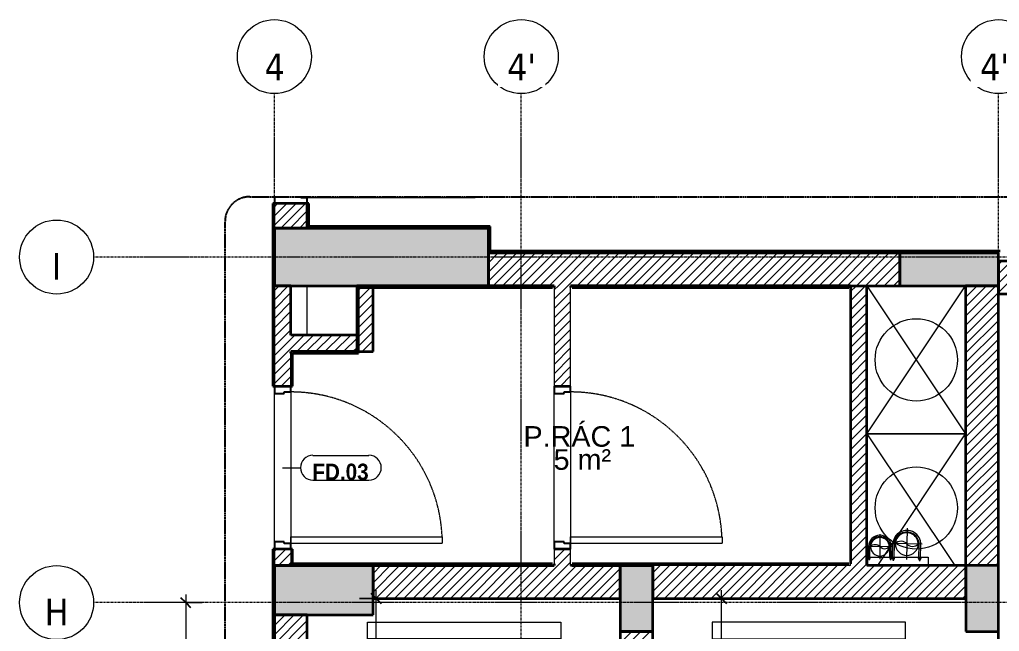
# Model space of a CAD drawing. Header units: millimetres. Extents: x 42962 to 86732, y 2002 to 54980.
# Drawn here: x 53216 to 59169, y 51262 to 54980 of the extents above; entities that cross this region are included whole.
import ezdxf

# ---------------------------------------------------------------- set-up
doc = ezdxf.new("R2010")
doc.units = ezdxf.units.MM
for name, pattern in [('Dash - Tight', [4.5, 3, -1.5]), ('Grid Line', [22.225, 12.7, -3.175, 3.175, -3.175]), ('Hidden', [7.14375, 4.7625, -2.38125]), ('IMPORT-CENTER _3_', [10.16, 6.35, -1.27, 1.27, -1.27])]:
    doc.linetypes.add(name, pattern=pattern)
for name, color, linetype, lineweight in [('0-2', 10, 'Continuous', 5), ('0-3', 250, 'Continuous', 18), ('A-ANNO-DIMS', 211, 'Continuous', 9), ('A-ANNO-DIMS-50', 211, 'Continuous', 9), ('A-AREA-IDEN', 2, 'Continuous', 9), ('A-DETL-GENF-1', 92, 'Dash - Tight', 18), ('A-DETL-GENF-2', 92, 'Hidden', 25), ('A-DOOR', 31, 'Continuous', 18), ('A-DOOR-1', 31, 'Continuous', 25), ('A-DOOR-FRAM', 31, 'Continuous', 25), ('A-DOOR-IDEN', 31, 'Continuous', 9), ('A-FLOR', 192, 'Continuous', 18), ('A-FLOR-1', 250, 'Continuous', 18), ('A-WALL', 113, 'Continuous', 18), ('A-WALL-1', 113, 'Continuous', 35), ('A-WALL-PATT-1', 111, 'Continuous', 18), ('A-WALL-PATT-2', 250, 'Continuous', 18), ('G-IMPT', 8, 'Continuous', 18), ('G-IMPT-1', 8, 'Continuous', 25), ('G-IMPT-2', 8, 'IMPORT-CENTER _3_', 18), ('I-WALL-1', 7, 'Continuous', 35), ('I-WALL-2', 2, 'Continuous', 35), ('M-EQPM', 50, 'Continuous', 18), ('S-COLS-1', 9, 'Continuous', 5), ('S-COLS-2', 7, 'Continuous', 35), ('S-GRID-1', 1, 'Grid Line', 9), ('S-GRID-IDEN', 1, 'Continuous', 9)]:
    doc.layers.add(name, color=color, linetype=linetype, lineweight=lineweight)
doc.styles.add('Arial', font='arial.ttf', dxfattribs={"height": 125})
doc.styles.add('Arial_B_1', font='arialbd.ttf', dxfattribs={"width": 0.9, "height": 100})
doc.styles.add('Tahoma_B', font='tahomabd.ttf', dxfattribs={"height": 162.5})
doc.styles.add('UTM Avo', font='', dxfattribs={"width": 0.9, "height": 125})
doc.styles.get('UTM Avo').set_extended_font_data('UTM Avo')
doc.dimstyles.new('1_Dim_chi_tiet_2_5', dxfattribs={"dimscale": 304.8, "dimtxt": 124.912619, "dimasz": 0.19685, "dimexe": 0.164042, "dimexo": 0.0625, "dimgap": 0.016404, "dimtad": 1, "dimdec": 0, "dimrnd": 5, "dimzin": 0, "dimdsep": 46, "dimtxsty": 'UTM Avo', "dimblk1": 'OBLIQUE', "dimblk2": 'OBLIQUE', "dimsah": 1, "dimcen": 0.09, "dimdle": 0.164042, "dimazin": 0, "dimtfac": 1, "dimtdec": 4, "dimtix": 1, "dimtmove": 0, "dimatfit": 3, "dimfxl": 0.328084, "dimfxlon": 1, "dimtvp": 1, "dimtolj": 1, "dimtzin": 0, "dimarcsym": 2})
pattern_1 = [(45, (0, 0), (-26.516504, 26.516504), [])]
pattern_2 = [(45, (10311.07, 0), (-28.284271, 28.284271), [])]
pattern_3 = [(45, (10311.07, 0), (-26.516504, 26.516504), [])]

# ---------------------------------------------------------------- blocks, each defined once
blk = doc.blocks.new('NCV_TKTC_KET CAU_rvt-2-TKCS_THANG MÁY TM1 - MẶT BẰNG TẦNG 1')
at = {"layer": 'S-COLS-1'}
for points in [[(45752.6, 53361.9), (45752.6, 53711.9), (44452.6, 53711.9), (44452.6, 53361.9), (45316.3, 53361.9)], [(48852.6, 53362.3), (48852.6, 53562.3), (48252.6, 53562.3), (48252.6, 53362.3)], [(45052.6, 51361.9), (45052.6, 51661.9), (44452.6, 51661.9), (44452.6, 51361.9)], [(46752.6, 51261.9), (46752.6, 51661.9), (46552.6, 51661.9), (46552.6, 51261.9)], [(48852.6, 51261.9), (48852.6, 51661.9), (48652.6, 51661.9), (48652.6, 51261.9)]]:
    blk.add_hatch(color=256, dxfattribs=at).paths.add_polyline_path(points)
at = {"layer": 'S-COLS-2'}
for p, q in [((44452.6, 53711.9), (44452.6, 53361.9)), ((45752.6, 53711.9), (44452.6, 53711.9)), ((45752.6, 53361.9), (45752.6, 53711.9)), ((48252.6, 53562.3), (48252.6, 53362.3)), ((48852.6, 53562.3), (48252.6, 53562.3)), ((48852.6, 53362.3), (48852.6, 53562.3)), ((44452.6, 53361.9), (45752.6, 53361.9)), ((48252.6, 53362.3), (48852.6, 53362.3)), ((44452.6, 51661.9), (44452.6, 51361.9)), ((45052.6, 51661.9), (44452.6, 51661.9)), ((45052.6, 51361.9), (45052.6, 51661.9)), ((46752.6, 51661.9), (46552.6, 51661.9)), ((46552.6, 51661.9), (46552.6, 51261.9)), ((46752.6, 51261.9), (46752.6, 51661.9)), ((48852.6, 51661.9), (48652.6, 51661.9)), ((48652.6, 51661.9), (48652.6, 51261.9)), ((48852.6, 51261.9), (48852.6, 51661.9)), ((44452.6, 51361.9), (45052.6, 51361.9)), ((46552.6, 51261.9), (46752.6, 51261.9)), ((48652.6, 51261.9), (48852.6, 51261.9))]:
    blk.add_line(p, q, dxfattribs=at)
blk = doc.blocks.new('NCV_TKTC_TANG 1_rvt-2-TKCS_THANG MÁY TM1 - MẶT BẰNG TẦNG 1')
at = {"layer": 'A-WALL-PATT-2'}
h = blk.add_hatch(dxfattribs=at)
h.set_pattern_fill('FP_3', color=256, style=0, pattern_type=2)
h.set_pattern_definition(pattern_1)
h.paths.add_polyline_path([(44662.6, 53711.9), (44662.6, 53861.9), (44652.6, 53861.9), (44652.6, 53711.9)])
h = blk.add_hatch(dxfattribs=at)
h.set_pattern_fill('FP_3', color=256, style=0, pattern_type=2)
h.set_pattern_definition(pattern_1)
h.paths.add_polyline_path([(45752.6, 53711.9), (45762.6, 53711.9), (45762.6, 53721.9), (44662.6, 53721.9), (44662.6, 53711.9), (45316.3, 53711.9)])
h = blk.add_hatch(dxfattribs=at)
h.set_pattern_fill('FP_3', color=256, style=0, pattern_type=2)
h.set_pattern_definition(pattern_1)
h.paths.add_polyline_path([(45762.6, 53571.9), (45762.6, 53711.9), (45752.6, 53711.9), (45752.6, 53571.9)])
h = blk.add_hatch(dxfattribs=at)
h.set_pattern_fill('FP_3', color=256, style=0, pattern_type=2)
h.set_pattern_definition(pattern_1)
h.paths.add_polyline_path([(45752.6, 53561.9), (48862.6, 53561.9), (48862.6, 53571.9), (45752.6, 53571.9)])
at = {"layer": 'A-FLOR-1'}
blk.add_line((44652.6, 53902.9), (44652.6, 53896.9), dxfattribs=at)
at = {"layer": 'I-WALL-1'}
for p, q in [((44662.6, 53861.9), (44652.6, 53861.9)), ((44652.6, 53861.9), (44652.6, 53711.9)), ((44662.6, 53721.9), (44662.6, 53861.9)), ((44652.6, 53711.9), (44662.6, 53711.9)), ((45762.6, 53721.9), (44662.6, 53721.9)), ((44662.6, 53711.9), (45752.6, 53711.9)), ((45752.6, 53711.9), (45752.6, 53571.9)), ((45762.6, 53711.9), (45762.6, 53721.9)), ((45762.6, 53571.9), (45762.6, 53711.9)), ((45752.6, 53571.9), (45752.6, 53561.9)), ((45752.6, 53561.9), (48852.6, 53561.9)), ((48862.6, 53571.9), (45762.6, 53571.9))]:
    blk.add_line(p, q, dxfattribs=at)
blk = doc.blocks.new('FD_05 - FD_05-1000x2200mm-835434-TKCS_THANG MÁY TM1 - MẶT BẰNG TẦNG 1')
at = {"layer": 'A-DETL-GENF-1'}
for p, q in [((504, 1120), (510, 1120)), ((510, 1120), (510, 100)), ((510, 100), (504, 100))]:
    blk.add_line(p, q, dxfattribs=at)
at = {"layer": 'A-DOOR-FRAM'}
for p, q in [((510, 60), (504, 60)), ((545, 100), (510, 100)), ((510, 100), (510, 60)), ((545, -100), (545, 100)), ((504, -100), (545, -100))]:
    blk.add_line(p, q, dxfattribs=at)
blk = doc.blocks.new('FD_02 - FD_03 - FD_03-KY THUAT-900x2200mm-801878-TKCS_THANG MÁY TM1 - MẶT BẰNG TẦNG 1')
at = {"layer": 'A-DETL-GENF-1'}
for p, q in [((420, 50), (420, 970)), ((420, 970), (460, 970)), ((460, 970), (460, 50)), ((460, 50), (420, 50))]:
    blk.add_line(p, q, dxfattribs=at)
blk.add_arc((460, 50), 920, 92.49191, 180, dxfattribs=at)
at = {"layer": 'A-DOOR-FRAM'}
for p, q in [((-460, 50), (-495, 50)), ((-495, 50), (-495, -50)), ((-460, 10), (-460, 50)), ((-450, 10), (-460, 10)), ((-450, -50), (-450, 10)), ((460, 10), (450, 10)), ((450, 10), (450, -50)), ((495, 50), (460, 50)), ((460, 50), (460, 10)), ((495, -50), (495, 50)), ((-495, -50), (-450, -50)), ((450, -50), (495, -50))]:
    blk.add_line(p, q, dxfattribs=at)
blk = doc.blocks.new('TKTC_XREF_251221_MB TANG 1 - TKTC_XREF_260130_MB TANG 1_dwg_$cc-4202122-TKCS_THANG MÁY TM1 - MẶT BẰNG TẦNG 1')
at = {"layer": 'G-IMPT'}
blk.add_circle((0, 0), 0.5, dxfattribs=at)
for centre, radius, start, end in [((0, 0), 0.5, 90, 270), ((0.188, 0.25), 0.313, 126.8699, 233.1301), ((-0.188, -0.25), 0.313, 306.8699, 53.1301)]:
    blk.add_arc(centre, radius, start, end, dxfattribs=at)
at = {"layer": 'G-IMPT-2'}
for p, q in [((0, -0.673), (0, 0.673)), ((-0.673, 0), (0.673, 0))]:
    blk.add_line(p, q, dxfattribs=at)
blk = doc.blocks.new('TKTC_XREF_251221_MB TANG 1 - TKTC_XREF_260130_MB TANG 1_dwg_CUM U_DN100-4202112-TKCS_THANG MÁY TM1 - MẶT BẰNG TẦNG 1')
at = {"layer": 'G-IMPT'}
blk.add_hatch(color=256, dxfattribs=at).paths.add_polyline_path([(0, 61), (0, 57), (14.8, 55.1), (28.5, 49.4), (40.3, 40.3), (49.4, 28.5), (55.1, 14.8), (57, 0), (55.1, -14.8), (49.4, -28.5), (40.3, -40.3), (28.5, -49.4), (14.8, -55.1), (0, -57), (0, -61), (15.8, -58.9), (30.5, -52.8), (43.1, -43.1), (52.8, -30.5), (58.9, -15.8), (61, 0), (58.9, 15.8), (52.8, 30.5), (43.1, 43.1), (30.5, 52.8), (15.8, 58.9)])
for p, q in [((-79.1, 66.6), (-79.1, 63.4)), ((-76.6, 66.6), (-76.6, 63.4)), ((-74.6, 66.6), (-74.6, 63.4)), ((-72.7, 69.3), (-72.7, 60.7)), ((-66.9, 67.9), (-71.7, 67.9)), ((-66.9, 62.1), (-71.7, 62.1)), ((-65, 69), (0, 69)), ((-79.1, -63.4), (-79.1, -66.6)), ((-76.6, -63.4), (-76.6, -66.6)), ((-74.6, -63.4), (-74.6, -66.6)), ((-72.7, -60.7), (-72.7, -69.3)), ((-66.9, -62.1), (-71.7, -62.1)), ((-66.9, -67.9), (-71.7, -67.9)), ((-65, -69), (0, -69))]:
    blk.add_line(p, q, dxfattribs=at)
at = {"layer": 'G-IMPT', "flags": 128}
for points in [[(-72.7, 67.6), (-78.1, 67.6), (-78.1, 62.4), (-72.7, 62.4)], [(-71.7, 59.2), (-66.9, 59.2), (-66.9, 70.8), (-71.7, 70.8)], [(-66.9, 70.8), (-66.9, 72.7), (-65, 72.7), (-65, 57.3), (-66.9, 57.3), (-66.9, 59.2)], [(-65, 61), (0, 61), (0, 57)], [(-72.7, -62.4), (-78.1, -62.4), (-78.1, -67.6), (-72.7, -67.6)], [(-71.7, -70.8), (-66.9, -70.8), (-66.9, -59.2), (-71.7, -59.2)], [(-66.9, -59.2), (-66.9, -57.3), (-65, -57.3), (-65, -72.7), (-66.9, -72.7), (-66.9, -70.8)], [(-65, -61), (0, -61), (0, -57)]]:
    blk.add_lwpolyline(points, dxfattribs=at)
at = {"layer": 'G-IMPT'}
for centre, radius, start, end in [((-78.1, 66.6), 0.96, 90, 180), ((-78.1, 63.4), 0.96, 180, 270), ((-71.1, 69.3), 1.56, 112.6199, 247.3801), ((-67.9, 65), 4.8, 143.1301, 216.8699), ((-71.1, 60.7), 1.56, 112.6199, 247.3801), ((0, 0), 69, 270, 90), ((0, 0), 61, 270, 90), ((0, 0), 57, 270, 90), ((-78.1, -63.4), 0.96, 90, 180), ((-78.1, -66.6), 0.96, 180, 270), ((-71.1, -60.7), 1.56, 112.6199, 247.3801), ((-67.9, -65), 4.8, 143.1301, 216.8699), ((-71.1, -69.3), 1.56, 112.6199, 247.3801)]:
    blk.add_arc(centre, radius, start, end, dxfattribs=at)
blk = doc.blocks.new('TKTC_XREF_251221_MB TANG 1 - TKTC_XREF_260130_MB TANG 1_dwg_$cc-4202116-TKCS_THANG MÁY TM1 - MẶT BẰNG TẦNG 1')
at = {"layer": 'G-IMPT'}
blk.add_circle((0, 0), 0.5, dxfattribs=at)
for centre, radius, start, end in [((0, 0), 0.5, 90, 270), ((0.188, 0.25), 0.313, 126.8699, 233.1301), ((-0.188, -0.25), 0.313, 306.8699, 53.1301)]:
    blk.add_arc(centre, radius, start, end, dxfattribs=at)
at = {"layer": 'G-IMPT-2'}
for p, q in [((0, -0.673), (0, 0.673)), ((-0.673, 0), (0.673, 0))]:
    blk.add_line(p, q, dxfattribs=at)
blk = doc.blocks.new('TKTC_XREF_251221_MB TANG 1 - TKTC_XREF_260130_MB TANG 1_dwg-4202109-TKCS_THANG MÁY TM1 - MẶT BẰNG TẦNG 1')
at = {"layer": 'G-IMPT', "flags": 128}
blk.add_lwpolyline([(-154727, -349634.2), (-154727, -349684.2), (-155092.6, -349684.2), (-155092.6, -349633.9), (-154727, -349633.9), (-154727, -349684.2), (-155092.6, -349684.2), (-155092.6, -349633.9), (-154727, -349633.9)], dxfattribs=at)
at = {"layer": 'G-IMPT-1'}
blk.add_line((-154299.1, -350784.7), (-154299.1, -350774.7), dxfattribs=at)
at = {"extrusion": (0, 0, -1)}
for name, p, xscale, yscale, zscale, rotation in [('TKTC_XREF_251221_MB TANG 1 - TKTC_XREF_260130_MB TANG 1_dwg_$cc-4202122-TKCS_THANG MÁY TM1 - MẶT BẰNG TẦNG 1', (155019.9, -349569.8), 114.0000000000649, 114.0000000000649, -114.0000000000649, 269.9277821117897), ('TKTC_XREF_251221_MB TANG 1 - TKTC_XREF_260130_MB TANG 1_dwg_$cc-4202116-TKCS_THANG MÁY TM1 - MẶT BẰNG TẦNG 1', (154856.6, -349552.5), 140.0000000000797, 140.0000000000797, -140.0000000000797, 271.0087957877645)]:
    blk.add_blockref(name, p, dxfattribs=dict(at, xscale=xscale, yscale=yscale, zscale=zscale, rotation=rotation))
at = {"rotation": 90.072217886616}
blk.add_blockref('TKTC_XREF_251221_MB TANG 1 - TKTC_XREF_260130_MB TANG 1_dwg_CUM U_DN100-4202112-TKCS_THANG MÁY TM1 - MẶT BẰNG TẦNG 1', (-155020, -349568.8), dxfattribs=at)
at = {"xscale": 1.228070175438593, "yscale": 1.228070175438593, "zscale": 1.228070175438593, "rotation": 88.99120421064113}
blk.add_blockref('TKTC_XREF_251221_MB TANG 1 - TKTC_XREF_260130_MB TANG 1_dwg_CUM U_DN100-4202112-TKCS_THANG MÁY TM1 - MẶT BẰNG TẦNG 1', (-154856.6, -349555.5), dxfattribs=at)
blk = doc.blocks.new('TKTC_XREF_251221_MB TANG 1 - TKTC_XREF_251221_MB TANG 1-2038492-TKCS_THANG MÁY TM1 - MẶT BẰNG TẦNG 1')
blk.add_blockref('TKTC_XREF_251221_MB TANG 1 - TKTC_XREF_260130_MB TANG 1_dwg-4202109-TKCS_THANG MÁY TM1 - MẶT BẰNG TẦNG 1', (169499.1, 384109.7))
blk = doc.blocks.new('Thang may HIEN - Dài x Rộng - 2000x2000-2402870-TKCS_THANG MÁY TM1 - MẶT BẰNG TẦNG 1')
at = {"layer": 'A-DOOR'}
for p, q in [((-584.2, 1955.4), (-584.2, 2055.4)), ((-584.2, 2055.4), (590.8, 2055.4)), ((590.8, 2055.4), (590.8, 1955.4)), ((590.8, 1955.4), (-584.2, 1955.4)), ((-800, 300), (-800, 1900)), ((-800, 1900), (800, 1900)), ((-750, 350), (-750, 1850)), ((-750, 1850), (750, 1850)), ((750, 1850), (750, 350)), ((800, 1900), (800, 300)), ((-440, 300), (-800, 300)), ((-400, 350), (-750, 350)), ((-440, 255), (-440, 300)), ((-400, 350), (-400, 255)), ((475, 350), (475, 255)), ((750, 350), (475, 350)), ((515, 255), (515, 300)), ((800, 300), (515, 300)), ((-660, 200.4), (-660, 240.4)), ((-660, 240.4), (-10, 240.4)), ((-400, 255), (-440, 255)), ((475, 255), (-400, 255)), ((-10, 240.4), (-10, 200.4)), ((10, 200.4), (10, 240.4)), ((10, 240.4), (660, 240.4)), ((475, 255), (515, 255)), ((660, 240.4), (660, 200.4)), ((-10, 200.4), (-660, 200.4)), ((-10, 190.4), (-660, 190.4)), ((-660, 190.4), (-660, 150.4)), ((-10, 150.4), (-10, 190.4)), ((660, 200.4), (10, 200.4)), ((10, 150.4), (10, 190.4)), ((10, 190.4), (660, 190.4)), ((660, 190.4), (660, 150.4)), ((-660, 150.4), (-10, 150.4)), ((-540, 140), (-500, 140)), ((-540, 100), (-540, 140)), ((-500, 140), (-500, 60)), ((660, 150.4), (10, 150.4)), ((500, 140), (615, 140)), ((500, 60), (500, 140)), ((615, 140), (615, 100)), ((-600, 100), (-540, 100)), ((-600, -100), (-600, 100)), ((-500, 60), (-590, -120)), ((590, -120), (500, 60)), ((600, 100), (600, -100)), ((615, 100), (600, 100)), ((-880, -120), (-880, -100)), ((-880, -100), (-600, -100)), ((600, -100), (880, -100)), ((880, -100), (880, -120)), ((-590, -120), (-880, -120)), ((880, -120), (590, -120))]:
    blk.add_line(p, q, dxfattribs=at)
at = {"layer": 'A-DOOR-1'}
for p, q in [((-660, 240.4), (-10, 240.4)), ((-660, 200.4), (-660, 240.4)), ((-10, 240.4), (-10, 200.4)), ((10, 240.4), (660, 240.4)), ((10, 200.4), (10, 240.4)), ((660, 240.4), (660, 200.4)), ((-10, 200.4), (-660, 200.4)), ((-660, 190.4), (-10, 190.4)), ((-660, 150.4), (-660, 190.4)), ((-10, 190.4), (-10, 150.4)), ((660, 200.4), (10, 200.4)), ((10, 190.4), (660, 190.4)), ((10, 150.4), (10, 190.4)), ((660, 190.4), (660, 150.4)), ((-10, 150.4), (-660, 150.4)), ((-640, 140), (-540, 140)), ((-640, 100), (-640, 140)), ((660, 150.4), (10, 150.4)), ((615, 140), (640, 140)), ((640, 140), (640, 100)), ((-600, 100), (-640, 100)), ((640, 100), (615, 100)), ((-790, -124), (-790, -120)), ((-680, -124), (-790, -124)), ((-680, -120), (-680, -124))]:
    blk.add_line(p, q, dxfattribs=at)
blk = doc.blocks.new('Thang may HIEN - Dài x Rộng - 2000x2000-2402764-TKCS_THANG MÁY TM1 - MẶT BẰNG TẦNG 1')
at = {"layer": 'A-DOOR'}
for p, q in [((-590, 120), (-880, 120)), ((-880, 120), (-880, 100)), ((-500, -60), (-590, 120)), ((590, 120), (500, -60)), ((880, 120), (590, 120)), ((880, 100), (880, 120)), ((-880, 100), (-600, 100)), ((-600, 100), (-600, -100)), ((600, -100), (600, 100)), ((600, 100), (880, 100)), ((-600, -100), (-540, -100)), ((-540, -100), (-540, -140)), ((-500, -140), (-500, -60)), ((500, -60), (500, -140)), ((615, -100), (600, -100)), ((615, -140), (615, -100)), ((-660, -190.4), (-660, -150.4)), ((-660, -150.4), (-10, -150.4)), ((-540, -140), (-500, -140)), ((-10, -150.4), (-10, -190.4)), ((660, -150.4), (10, -150.4)), ((10, -150.4), (10, -190.4)), ((500, -140), (615, -140)), ((660, -190.4), (660, -150.4)), ((-10, -190.4), (-660, -190.4)), ((-10, -200.4), (-660, -200.4)), ((-660, -200.4), (-660, -240.4)), ((-10, -240.4), (-10, -200.4)), ((10, -190.4), (660, -190.4)), ((10, -200.4), (10, -240.4)), ((660, -200.4), (10, -200.4)), ((660, -240.4), (660, -200.4)), ((-660, -240.4), (-10, -240.4)), ((-440, -255), (-440, -300)), ((-400, -255), (-440, -255)), ((475, -255), (-400, -255)), ((-400, -350), (-400, -255)), ((10, -240.4), (660, -240.4)), ((475, -255), (515, -255)), ((475, -350), (475, -255)), ((515, -255), (515, -300)), ((-440, -300), (-800, -300)), ((-800, -300), (-800, -1900)), ((-400, -350), (-750, -350)), ((-750, -350), (-750, -1850)), ((750, -350), (475, -350)), ((800, -300), (515, -300)), ((750, -1850), (750, -350)), ((800, -1900), (800, -300)), ((-800, -1900), (800, -1900)), ((-750, -1850), (750, -1850)), ((590.8, -1955.4), (-584.2, -1955.4)), ((-584.2, -1955.4), (-584.2, -2055.4)), ((590.8, -2055.4), (590.8, -1955.4)), ((-584.2, -2055.4), (590.8, -2055.4))]:
    blk.add_line(p, q, dxfattribs=at)
at = {"layer": 'A-DOOR-1'}
for p, q in [((-680, 124), (-790, 124)), ((-790, 124), (-790, 120)), ((-680, 120), (-680, 124)), ((-600, -100), (-640, -100)), ((-640, -100), (-640, -140)), ((640, -100), (615, -100)), ((640, -140), (640, -100)), ((-10, -150.4), (-660, -150.4)), ((-660, -150.4), (-660, -190.4)), ((-640, -140), (-540, -140)), ((-10, -190.4), (-10, -150.4)), ((10, -150.4), (10, -190.4)), ((660, -150.4), (10, -150.4)), ((615, -140), (640, -140)), ((660, -190.4), (660, -150.4)), ((-660, -190.4), (-10, -190.4)), ((-10, -200.4), (-660, -200.4)), ((-660, -200.4), (-660, -240.4)), ((-10, -240.4), (-10, -200.4)), ((10, -190.4), (660, -190.4)), ((10, -200.4), (10, -240.4)), ((660, -200.4), (10, -200.4)), ((660, -240.4), (660, -200.4)), ((-660, -240.4), (-10, -240.4)), ((10, -240.4), (660, -240.4))]:
    blk.add_line(p, q, dxfattribs=at)
blk = doc.blocks.new('BORDER VIEW - BORDER VIEW-2485177-TKCS_THANG MÁY TM1 - MẶT BẰNG TẦNG 1')
at = {"layer": 'A-DETL-GENF-2'}
for p, q in [((150, 9766), (6991.9, 9766)), ((0, 150), (0, 9616))]:
    blk.add_line(p, q, dxfattribs=at)
blk.add_arc((150, 9616), 150, 90, 180, dxfattribs=at)
blk = doc.blocks.new('Grid - M_Grid Head - Circle-353313-TKCS_THANG MÁY TM1 - MẶT BẰNG TẦNG 1')
at = {"layer": 'S-GRID-IDEN'}
blk.add_circle((0, 0), 4.5, dxfattribs=at)
blk = doc.blocks.new('DIMBLOCK44-TKCS_THANG MÁY TM1 - MẶT BẰNG TẦNG 1')
at = {"layer": 'A-ANNO-DIMS-50'}
for p, q in [((54324.9, 51436.9), (54174.9, 51436.9)), ((54224.9, 51486.9), (54224.9, 48436.9)), ((54224.9, 51436.9), (54324.9, 51436.9)), ((54324.9, 48436.9), (54174.9, 48436.9)), ((54224.9, 48436.9), (54324.9, 48436.9))]:
    blk.add_line(p, q, dxfattribs=at)
at = {"layer": 'A-ANNO-DIMS-50', "lineweight": 25}
for p, q in [((54224.9, 51436.9), (54194.9, 51466.9)), ((54224.9, 51436.9), (54254.9, 51406.9)), ((54224.9, 48436.9), (54194.9, 48466.9)), ((54224.9, 48436.9), (54254.9, 48406.9))]:
    blk.add_line(p, q, dxfattribs=at)
at = {"layer": 'A-ANNO-DIMS-50', "color": 0, "insert": (54062.5, 49765.8), "char_height": 125, "width": 410.824, "attachment_point": 1, "rotation": 90, "line_spacing_factor": 1.110334, "style": 'UTM Avo'}
blk.add_mtext('3000', dxfattribs=at)
blk = doc.blocks.new('_Oblique')
at = {"color": 0, "linetype": 'ByBlock', "lineweight": -2}
blk.add_line((-0.5, -0.5), (0.5, 0.5), dxfattribs=at)
blk = doc.blocks.new('STN_Door Tag - STN_Door Tag-1788670-TKCS_THANG MÁY TM1 - MẶT BẰNG TẦNG 1')
at = {"layer": 'A-DOOR-IDEN'}
for p, q in [((-3.37, 1.49), (3.43, 1.49)), ((-3.37, -1.52), (3.43, -1.52))]:
    blk.add_line(p, q, dxfattribs=at)
for centre, start, end in [((-3.37, -0.01), 90, 270), ((3.43, -0.01), 270, 90)]:
    blk.add_arc(centre, 1.51, start, end, dxfattribs=at)
blk = doc.blocks.new('DIMBLOCK56-TKCS_THANG MÁY TM1 - MẶT BẰNG TẦNG 1')
at = {"layer": 'A-ANNO-DIMS-50'}
for p, q in [((55381.4, 49311.9), (55381.4, 51511.9)), ((55281.4, 51461.9), (55431.4, 51461.9)), ((55381.4, 51461.9), (55281.4, 51461.9)), ((55281.4, 49361.9), (55431.4, 49361.9)), ((55381.4, 49361.9), (55281.4, 49361.9))]:
    blk.add_line(p, q, dxfattribs=at)
at = {"layer": 'A-ANNO-DIMS-50', "lineweight": 25}
for p, q in [((55381.4, 51461.9), (55351.4, 51491.9)), ((55381.4, 51461.9), (55411.4, 51431.9)), ((55381.4, 49361.9), (55351.4, 49391.9)), ((55381.4, 49361.9), (55411.4, 49331.9))]:
    blk.add_line(p, q, dxfattribs=at)
at = {"layer": 'A-ANNO-DIMS-50', "color": 0, "insert": (55219, 50240.8), "char_height": 125, "width": 410.824, "attachment_point": 1, "rotation": 90, "line_spacing_factor": 1.110334, "style": 'UTM Avo'}
blk.add_mtext('2100', dxfattribs=at)
blk = doc.blocks.new('DIMBLOCK57-TKCS_THANG MÁY TM1 - MẶT BẰNG TẦNG 1')
at = {"layer": 'A-ANNO-DIMS-50'}
for p, q in [((57480.1, 49311.9), (57480.1, 51511.9)), ((57380.1, 51461.9), (57530.1, 51461.9)), ((57480.1, 51461.9), (57380.1, 51461.9)), ((57380.1, 49361.9), (57530.1, 49361.9)), ((57480.1, 49361.9), (57380.1, 49361.9))]:
    blk.add_line(p, q, dxfattribs=at)
at = {"layer": 'A-ANNO-DIMS-50', "lineweight": 25}
for p, q in [((57480.1, 51461.9), (57450.1, 51491.9)), ((57480.1, 51461.9), (57510.1, 51431.9)), ((57480.1, 49361.9), (57450.1, 49391.9)), ((57480.1, 49361.9), (57510.1, 49331.9))]:
    blk.add_line(p, q, dxfattribs=at)
at = {"layer": 'A-ANNO-DIMS-50', "color": 0, "insert": (57317.7, 50240.8), "char_height": 125, "width": 410.824, "attachment_point": 1, "rotation": 90, "line_spacing_factor": 1.110334, "style": 'UTM Avo'}
blk.add_mtext('2100', dxfattribs=at)

msp = doc.modelspace()

# ---------------------------------------------------------------- hatches: boundary and pattern name
at = {"layer": 'A-WALL-PATT-1'}
h = msp.add_hatch(dxfattribs=at)
h.set_pattern_fill('FP_3', color=256, style=0, pattern_type=2)
h.set_pattern_definition(pattern_3)
h.paths.add_polyline_path([(54753.7, 49151.9), (54763.7, 49151.9), (54763.7, 51761.9), (54753.7, 51761.9), (54753.7, 51348.4)])
h.paths.add_polyline_path([(54753.7, 52751.9), (54763.7, 52751.9), (54763.7, 53861.9), (54753.7, 53861.9), (54753.7, 53295.5)])
h = msp.add_hatch(dxfattribs=at)
h.set_pattern_fill('FP_1', color=256, style=0, pattern_type=2)
h.set_pattern_definition(pattern_2)
h.paths.add_polyline_path([(54963.6, 53711.9), (54963.6, 53861.9), (54763.6, 53861.9), (54763.6, 53711.9)])
h = msp.add_hatch(dxfattribs=at)
h.set_pattern_fill('FP_1', color=256, style=0, pattern_type=2)
h.set_pattern_definition(pattern_2)
h.paths.add_polyline_path([(58563.6, 53362.3), (58563.6, 53562.3), (56063.6, 53562.3), (56063.6, 53362.3), (57668.2, 53362.3)])
h = msp.add_hatch(dxfattribs=at)
h.set_pattern_fill('FP_1', color=256, style=0, pattern_type=2)
h.set_pattern_definition(pattern_2)
h.paths.add_polyline_path([(61605.5, 53311.9), (61605.5, 53511.9), (59163.6, 53511.9), (59163.6, 53311.9), (59709, 53311.9)])
h = msp.add_hatch(dxfattribs=at)
h.set_pattern_fill('FP_1', color=256, style=0, pattern_type=2)
h.set_pattern_definition(pattern_2)
h.paths.add_polyline_path([(54863.7, 51661.9), (54863.7, 51761.9), (54763.7, 51761.9), (54763.7, 51661.9)])
h.paths.add_polyline_path([(54763.7, 52751.9), (54863.7, 52751.9), (54863.7, 53361.9), (54763.7, 53361.9), (54763.7, 53295.5)])
h = msp.add_hatch(dxfattribs=at)
h.set_pattern_fill('FP_3', color=256, style=0, pattern_type=2)
h.set_pattern_definition(pattern_3)
h.paths.add_polyline_path([(56453.6, 53352.3), (56463.6, 53352.3), (56463.6, 53362.3), (55263.7, 53362.3), (55263.7, 53352.3), (55627.4, 53352.3)])
h = msp.add_hatch(dxfattribs=at)
h.set_pattern_fill('FP_1', color=256, style=0, pattern_type=2)
h.set_pattern_definition(pattern_2)
h.paths.add_polyline_path([(55363.7, 52961.9), (55363.7, 53361.9), (55263.7, 53361.9), (55263.7, 52961.9)])
h = msp.add_hatch(dxfattribs=at)
h.set_pattern_fill('FP_3', color=256, style=0, pattern_type=2)
h.set_pattern_definition(pattern_3)
h.paths.add_polyline_path([(55273.7, 52951.9), (55273.7, 53352.3), (55263.7, 53352.3), (55263.7, 52951.9)])
h = msp.add_hatch(dxfattribs=at)
h.set_pattern_fill('FP_1', color=256, style=0, pattern_type=2)
h.set_pattern_definition(pattern_2)
h.paths.add_polyline_path([(56563.6, 51661.9), (56563.6, 51761.9), (56463.6, 51761.9), (56463.6, 51661.9)])
h.paths.add_polyline_path([(56463.6, 52751.9), (56563.6, 52751.9), (56563.6, 53362.3), (56463.6, 53362.3), (56463.6, 53352.3)])
h = msp.add_hatch(dxfattribs=at)
h.set_pattern_fill('FP_3', color=256, style=0, pattern_type=2)
h.set_pattern_definition(pattern_3)
h.paths.add_polyline_path([(58253.6, 53352.3), (58263.6, 53352.3), (58263.6, 53362.3), (56563.6, 53362.3), (56563.6, 53352.3), (57668.2, 53352.3)])
h = msp.add_hatch(dxfattribs=at)
h.set_pattern_fill('FP_1', color=256, style=0, pattern_type=2)
h.set_pattern_definition(pattern_2)
h.paths.add_polyline_path([(58363.6, 51661.9), (58363.6, 53362.3), (58263.6, 53362.3), (58263.6, 51661.9)])
h = msp.add_hatch(dxfattribs=at)
h.set_pattern_fill('FP_1', color=256, style=0, pattern_type=2)
h.set_pattern_definition(pattern_2)
h.paths.add_polyline_path([(59163.6, 51661.9), (59163.6, 53361.9), (58963.6, 53361.9), (58963.6, 51661.9)])
h = msp.add_hatch(dxfattribs=at)
h.set_pattern_fill('FP_1', color=256, style=0, pattern_type=2)
h.set_pattern_definition(pattern_2)
h.paths.add_polyline_path([(55263.7, 52961.9), (55263.7, 53061.9), (54863.7, 53061.9), (54863.7, 52961.9)])
h = msp.add_hatch(dxfattribs=at)
h.set_pattern_fill('FP_3', color=256, style=0, pattern_type=2)
h.set_pattern_definition(pattern_3)
h.paths.add_polyline_path([(55263.7, 52951.9), (55263.7, 52961.9), (54863.7, 52961.9), (54863.7, 52951.9), (54873.7, 52951.9)])
h = msp.add_hatch(dxfattribs=at)
h.set_pattern_fill('FP_3', color=256, style=0, pattern_type=2)
h.set_pattern_definition(pattern_3)
h.paths.add_polyline_path([(54873.7, 51661.9), (54873.7, 51761.9), (54863.7, 51761.9), (54863.7, 51661.9)])
h.paths.add_polyline_path([(54873.7, 52751.9), (54873.7, 52951.9), (54863.7, 52951.9), (54863.7, 52751.9)])
h = msp.add_hatch(dxfattribs=at)
h.set_pattern_fill('FP_3', color=256, style=0, pattern_type=2)
h.set_pattern_definition(pattern_3)
h.paths.add_polyline_path([(56463.6, 51661.9), (56463.6, 51671.9), (54873.7, 51671.9), (54873.7, 51661.9), (55627.4, 51661.9)])
h = msp.add_hatch(dxfattribs=at)
h.set_pattern_fill('FP_1', color=256, style=0, pattern_type=2)
h.set_pattern_definition(pattern_2)
h.paths.add_polyline_path([(55363.6, 51461.9), (56863.6, 51461.9), (56863.6, 51661.9), (55363.6, 51661.9)])
h = msp.add_hatch(dxfattribs=at)
h.set_pattern_fill('FP_3', color=256, style=0, pattern_type=2)
h.set_pattern_definition(pattern_3)
h.paths.add_polyline_path([(58263.6, 51661.9), (58263.6, 51671.9), (56573.6, 51671.9), (56573.6, 51661.9), (58178.4, 51661.9)])
h = msp.add_hatch(dxfattribs=at)
h.set_pattern_fill('FP_1', color=256, style=0, pattern_type=2)
h.set_pattern_definition(pattern_2)
h.paths.add_polyline_path([(57063.6, 51461.9), (58963.6, 51461.9), (58963.6, 51661.9), (57063.6, 51661.9)])
h = msp.add_hatch(dxfattribs=at)
h.set_pattern_fill('FP_1', color=256, style=0, pattern_type=2)
h.set_pattern_definition(pattern_2)
h.paths.add_polyline_path([(54963.6, 49561.9), (54963.6, 51361.9), (54763.6, 51361.9), (54763.6, 49561.9)])
h = msp.add_hatch(dxfattribs=at)
h.set_pattern_fill('FP_1', color=256, style=0, pattern_type=2)
h.set_pattern_definition(pattern_2)
h.paths.add_polyline_path([(57063.6, 49561.9), (57063.6, 51261.9), (56863.6, 51261.9), (56863.6, 49561.9)])

# ---------------------------------------------------------------- linework, layer by layer
at = {"layer": '0-3'}
for p, q in [((58363.6, 52462.3), (58963.6, 53361.9)), ((58363.6, 53361.9), (58963.6, 52462.3)), ((58363.6, 52462.3), (58363.6, 53361.9)), ((58363.6, 53361.9), (58963.6, 53361.9)), ((58963.6, 52462.3), (58363.6, 52462.3)), ((58363.6, 52461.9), (58897.1, 51661.9)), ((58363.6, 51661.9), (58363.6, 52461.9)), ((58363.6, 52461.9), (58963.6, 52461.9)), ((58430.1, 51661.9), (58963.6, 52461.9))]:
    msp.add_line(p, q, dxfattribs=at)
for centre in [(58663.6, 52911.9), (58663.6, 52011.9)]:
    msp.add_circle(centre, 250, dxfattribs=at)
at = {"layer": 'A-DOOR-IDEN'}
msp.add_line((54813.7, 52256.9), (54922.2, 52256.9), dxfattribs=at)
at = {"layer": 'A-FLOR'}
for p, q in [((54963.6, 53061.9), (54963.6, 53361.9)), ((58363.6, 51661.9), (58363.6, 53362.3)), ((56863.6, 51461.9), (56863.6, 51436.9))]:
    msp.add_line(p, q, dxfattribs=at)
at = {"layer": 'A-WALL'}
for p, q in [((54963.6, 53902.9), (54963.6, 53896.9)), ((54763.6, 53861.9), (54763.6, 53711.9)), ((54763.7, 53711.9), (54763.7, 53861.9)), ((54763.7, 53361.9), (54763.7, 52751.9)), ((54763.7, 52751.9), (54763.7, 53361.9)), ((56463.6, 53352.3), (56463.6, 52751.9)), ((56563.6, 52751.9), (56563.6, 53352.3)), ((54863.7, 52751.9), (54863.7, 52951.9)), ((54763.7, 51806.9), (54763.7, 52706.9)), ((54863.7, 52716.9), (54863.7, 51796.9)), ((56463.6, 51806.9), (56463.6, 52706.9)), ((56563.6, 52716.9), (56563.6, 51796.9)), ((54763.7, 51761.9), (54763.7, 51661.9)), ((54763.7, 51661.9), (54763.7, 51761.9)), ((54863.7, 51761.9), (54863.7, 51661.9)), ((56463.6, 51761.9), (56463.6, 51671.9)), ((56563.6, 51661.9), (56563.6, 51761.9)), ((58263.6, 51661.9), (57063.6, 51661.9)), ((58263.6, 51661.9), (58263.6, 51671.9))]:
    msp.add_line(p, q, dxfattribs=at)
at = {"layer": 'A-WALL-1'}
for p, q in [((54963.6, 53861.9), (54763.7, 53861.9)), ((54963.6, 53711.9), (54963.6, 53861.9)), ((54763.6, 53711.9), (54963.6, 53711.9)), ((58563.6, 53562.3), (56063.6, 53562.3)), ((56063.6, 53562.3), (56063.6, 53362.3)), ((58563.6, 53362.3), (58563.6, 53562.3)), ((61605.5, 53511.9), (59163.6, 53511.9)), ((59163.6, 53511.9), (59163.6, 53311.9)), ((54863.7, 53361.9), (54763.7, 53361.9)), ((54863.7, 53061.9), (54863.7, 53361.9)), ((55363.7, 53361.9), (55263.7, 53361.9)), ((55363.7, 52961.9), (55363.7, 53361.9)), ((56463.6, 53362.3), (56463.6, 53352.3)), ((56563.6, 53362.3), (56563.6, 53362.3)), ((56563.6, 53362.3), (58563.6, 53362.3)), ((58263.6, 53362.3), (58263.6, 51671.9)), ((58363.6, 51661.9), (58363.6, 53362.3)), ((59163.6, 53361.9), (58963.6, 53361.9)), ((58963.6, 53361.9), (58963.6, 51461.9)), ((59163.6, 51661.9), (59163.6, 53361.9)), ((61605.5, 53311.9), (59163.6, 53311.9)), ((59163.6, 50561.9), (59163.6, 53311.9)), ((55263.7, 53061.9), (54863.7, 53061.9)), ((54863.7, 52951.9), (54863.7, 52961.9)), ((55263.7, 52961.9), (55363.7, 52961.9)), ((54763.7, 52751.9), (54863.7, 52751.9)), ((56463.6, 52751.9), (56563.6, 52751.9)), ((54863.7, 51761.9), (54763.7, 51761.9)), ((56563.6, 51761.9), (56463.6, 51761.9)), ((54763.7, 51661.9), (54863.7, 51661.9)), ((55363.6, 51661.9), (55363.6, 51461.9)), ((56463.6, 51671.9), (56463.6, 51661.9)), ((56573.6, 51661.9), (56563.6, 51661.9)), ((56863.6, 51461.9), (56863.6, 51661.9)), ((57063.6, 51661.9), (57063.6, 51461.9)), ((59163.6, 51661.9), (58363.6, 51661.9)), ((55363.6, 51461.9), (56863.6, 51461.9)), ((57063.6, 51461.9), (58963.6, 51461.9)), ((54763.6, 51361.9), (54763.6, 49561.9)), ((54963.6, 51361.9), (54763.6, 51361.9)), ((54963.6, 49561.9), (54963.6, 51361.9)), ((56863.6, 51261.9), (56863.6, 49561.9)), ((57063.6, 51261.9), (56863.6, 51261.9)), ((57063.6, 49561.9), (57063.6, 51261.9))]:
    msp.add_line(p, q, dxfattribs=at)
at = {"layer": 'I-WALL-2'}
for p, q in [((54753.7, 53861.9), (54753.7, 52751.9)), ((54763.7, 53861.9), (54753.7, 53861.9)), ((54763.7, 53361.9), (54763.7, 53711.9)), ((56463.6, 53362.3), (55263.7, 53362.3)), ((55263.7, 53362.3), (55263.7, 52961.9)), ((55273.7, 53352.3), (56453.6, 53352.3)), ((55273.7, 52951.9), (55273.7, 53352.3)), ((58263.6, 53362.3), (56563.6, 53362.3)), ((56563.6, 53362.3), (56563.6, 53352.3)), ((56573.6, 53352.3), (58253.6, 53352.3)), ((55263.7, 52961.9), (54863.7, 52961.9)), ((54873.7, 52951.9), (55273.7, 52951.9)), ((54873.7, 52751.9), (54873.7, 52951.9)), ((54753.7, 52751.9), (54763.7, 52751.9)), ((54863.7, 52751.9), (54873.7, 52751.9)), ((54753.7, 51761.9), (54753.7, 49151.9)), ((54763.7, 51761.9), (54753.7, 51761.9)), ((54873.7, 51761.9), (54863.7, 51761.9)), ((54873.7, 51671.9), (54873.7, 51761.9)), ((54763.7, 49161.9), (54763.7, 51661.9)), ((54863.7, 51661.9), (54873.7, 51661.9)), ((56453.6, 51671.9), (54873.7, 51671.9)), ((54873.7, 51661.9), (56463.6, 51661.9)), ((58253.6, 51671.9), (56573.6, 51671.9)), ((56573.6, 51661.9), (57063.6, 51661.9))]:
    msp.add_line(p, q, dxfattribs=at)
at = {"layer": 'S-GRID-1'}
for p, q in [((54763.6, 53279.7), (54763.6, 54529.7)), ((56263.6, 53279.7), (56263.6, 54529.7)), ((59163.6, 53279.7), (59163.6, 54529.7)), ((54915.6, 53536.9), (53665.6, 53536.9)), ((60848.6, 53536.9), (54915.6, 53536.9)), ((54763.6, 44240.2), (54763.6, 53279.7)), ((56263.6, 44240.2), (56263.6, 53279.7)), ((59163.6, 44240.2), (59163.6, 53279.7)), ((54915.6, 51436.9), (53665.6, 51436.9)), ((60848.6, 51436.9), (54915.6, 51436.9))]:
    msp.add_line(p, q, dxfattribs=at)

# ---------------------------------------------------------------- block references
at = {"layer": '0-2'}
for name in ['NCV_TKTC_TANG 1_rvt-2-TKCS_THANG MÁY TM1 - MẶT BẰNG TẦNG 1', 'NCV_TKTC_KET CAU_rvt-2-TKCS_THANG MÁY TM1 - MẶT BẰNG TẦNG 1']:
    msp.add_blockref(name, (10311.1, 0), dxfattribs=at)
at = {"layer": 'A-DETL-GENF-1'}
msp.add_blockref('BORDER VIEW - BORDER VIEW-2485177-TKCS_THANG MÁY TM1 - MẶT BẰNG TẦNG 1', (54463.6, 44136.9), dxfattribs=at)
at = {"layer": 'A-DOOR'}
for name, p, rotation in [('FD_05 - FD_05-1000x2200mm-835434-TKCS_THANG MÁY TM1 - MẶT BẰNG TẦNG 1', (54863.6, 54406.9), 269.9999999999999), ('FD_02 - FD_03 - FD_03-KY THUAT-900x2200mm-801878-TKCS_THANG MÁY TM1 - MẶT BẰNG TẦNG 1', (54813.7, 52256.9), 270), ('FD_02 - FD_03 - FD_03-KY THUAT-900x2200mm-801878-TKCS_THANG MÁY TM1 - MẶT BẰNG TẦNG 1', (56513.6, 52256.9), 270), ('Thang may HIEN - Dài x Rộng - 2000x2000-2402764-TKCS_THANG MÁY TM1 - MẶT BẰNG TẦNG 1', (58013.6, 49261.9), 180)]:
    msp.add_blockref(name, p, dxfattribs=dict(at, rotation=rotation))
msp.add_blockref('Thang may HIEN - Dài x Rộng - 2000x2000-2402870-TKCS_THANG MÁY TM1 - MẶT BẰNG TẦNG 1', (55913.6, 49261.9), dxfattribs=at)
at = {"layer": 'A-DOOR-IDEN', "xscale": 49.99999999999998, "yscale": 49.99999999999998, "zscale": 49.99999999999998}
msp.add_blockref('STN_Door Tag - STN_Door Tag-1788670-TKCS_THANG MÁY TM1 - MẶT BẰNG TẦNG 1', (55166.1, 52257.2), dxfattribs=at)
at = {"layer": 'M-EQPM'}
msp.add_blockref('TKTC_XREF_251221_MB TANG 1 - TKTC_XREF_251221_MB TANG 1-2038492-TKCS_THANG MÁY TM1 - MẶT BẰNG TẦNG 1', (43963.6, 17236.9), dxfattribs=at)
at = {"layer": 'S-GRID-IDEN', "xscale": 49.99999999999998, "yscale": 49.99999999999998, "zscale": 49.99999999999998}
for p in [(54763.6, 54754.7), (56263.6, 54754.7), (59163.6, 54754.7)]:
    msp.add_blockref('Grid - M_Grid Head - Circle-353313-TKCS_THANG MÁY TM1 - MẶT BẰNG TẦNG 1', p, dxfattribs=at)
at = {"layer": 'S-GRID-IDEN', "xscale": 49.99999999999998, "yscale": 49.99999999999998, "zscale": 49.99999999999998, "rotation": 89.99999999999982}
for p in [(53440.6, 53536.9), (53440.6, 51436.9)]:
    msp.add_blockref('Grid - M_Grid Head - Circle-353313-TKCS_THANG MÁY TM1 - MẶT BẰNG TẦNG 1', p, dxfattribs=at)

# ---------------------------------------------------------------- texts
at = {"layer": 'A-AREA-IDEN', "char_height": 125, "line_spacing_factor": 0.936439, "style": 'Arial'}
for s, insert, width, attachment_point in [('\\pt2.5,5,7.5,10,12.5,15,17.5,20,22.5,25,27.5,30,32.5,35,37.5,40,42.5,45,47.5,50,52.5,55,57.5,60,62.5,65,67.5,70,72.5,75,77.5,80;P.RÁC 1', (56616.6, 52382.4), 681.5, 8), ('\\pt2.5,5,7.5,10,12.5,15,17.5,20,22.5,25,27.5,30,32.5,35,37.5,40,42.5,45,47.5,50,52.5,55,57.5,60,62.5,65,67.5,70,72.5,75,77.5,80;5 m²', (56634.5, 52305.6), 357.5, 5)]:
    msp.add_mtext(s, dxfattribs=dict(at, insert=insert, width=width, attachment_point=attachment_point))
at = {"layer": 'A-DOOR-IDEN', "insert": (55165.1, 52230.5), "char_height": 100, "width": 351.45, "attachment_point": 5, "line_spacing_factor": 0.936439, "style": 'Arial_B_1'}
msp.add_mtext('\\pt2.25,4.5,6.75,9,11.25,13.5,15.75,18,20.25,22.5,24.75,27,29.25,31.5,33.75,36,38.25,40.5,42.75,45,47.25,49.5,51.75,54,56.25,58.5,60.75,63,65.25,67.5,69.75,72;FD.03', dxfattribs=at)

# ---------------------------------------------------------------- dimensions: what is measured, and where the dimension line sits
at = {"layer": 'A-ANNO-DIMS'}
for base, p1, p2, override, picture, middle in [((55381.4, 51461.9), (55281.4, 49361.9), (55281.4, 51461.9), {"dimpost": '<>', "dimfxl": 2100}, 'DIMBLOCK56-TKCS_THANG MÁY TM1 - MẶT BẰNG TẦNG 1', (55311.7, 50411.9)), ((57480.1, 51461.9), (57380.1, 49361.9), (57380.1, 51461.9), {"dimpost": '<>', "dimfxl": 2100}, 'DIMBLOCK57-TKCS_THANG MÁY TM1 - MẶT BẰNG TẦNG 1', (57410.4, 50411.9)), ((54224.9, 48436.9), (54324.9, 51436.9), (54324.9, 48436.9), {"dimpost": '<>', "dimfxl": 3000}, 'DIMBLOCK44-TKCS_THANG MÁY TM1 - MẶT BẰNG TẦNG 1', (54155.2, 49936.9))]:
    dim = msp.add_linear_dim(base=base, p1=p1, p2=p2, angle=90, dimstyle='1_Dim_chi_tiet_2_5', override=override, dxfattribs=at)
    dim.commit()
    dim.dimension.update_dxf_attribs({"geometry": picture, "text_midpoint": middle})

# ---------------------------------------------------------------- next in the draw order: texts
at = {"layer": 'S-GRID-IDEN', "char_height": 162.5, "attachment_point": 5, "line_spacing_factor": 0.996129, "style": 'Tahoma_B', "bg_fill": 3, "box_fill_scale": 1.25, "bg_fill_color": 256, "bg_fill_true_color": 13158600, "bg_fill_transparency": 0}
for s, insert, width in [('\\pt634.99962,1269.99925,1905.0005,2540.00013,3174.99975,3809.99937,4445.00062,5080.00025,5714.99987,6349.9995,6985.00075,7620.00037,8255,8889.99962,9524.99925,10160.0005,10795.00013,11429.99975,12064.99938,12700.00063,13335.00025,13969.99988,14604.9995,15240.00075,15875.00038,16510,17144.99963,17779.99925,18415.0005,19050.00013,19684.99975,20319.99938;4', (54766, 54692.3), 145.5), ("\\pt634.99962,1269.99925,1905.0005,2540.00013,3174.99975,3809.99937,4445.00062,5080.00025,5714.99987,6349.9995,6985.00075,7620.00037,8255,8889.99962,9524.99925,10160.0005,10795.00013,11429.99975,12064.99938,12700.00063,13335.00025,13969.99988,14604.9995,15240.00075,15875.00038,16510,17144.99963,17779.99925,18415.0005,19050.00013,19684.99975,20319.99938;4'", (56266, 54692.3), 205), ("\\pt634.99962,1269.99925,1905.0005,2540.00013,3174.99975,3809.99937,4445.00062,5080.00025,5714.99987,6349.9995,6985.00075,7620.00037,8255,8889.99962,9524.99925,10160.0005,10795.00013,11429.99975,12064.99938,12700.00063,13335.00025,13969.99988,14604.9995,15240.00075,15875.00038,16510,17144.99963,17779.99925,18415.0005,19050.00013,19684.99975,20319.99938;4''", (59166, 54692.3), 264.5), ('\\pt634.99962,1269.99925,1905.0005,2540.00013,3174.99975,3809.99937,4445.00062,5080.00025,5714.99987,6349.9995,6985.00075,7620.00037,8255,8889.99962,9524.99925,10160.0005,10795.00013,11429.99975,12064.99938,12700.00063,13335.00025,13969.99988,14604.9995,15240.00075,15875.00038,16510,17144.99963,17779.99925,18415.0005,19050.00013,19684.99975,20319.99938;I', (53440.4, 53479.7), 109), ('\\pt634.99962,1269.99925,1905.0005,2540.00013,3174.99975,3809.99937,4445.00062,5080.00025,5714.99987,6349.9995,6985.00075,7620.00037,8255,8889.99962,9524.99925,10160.0005,10795.00013,11429.99975,12064.99938,12700.00063,13335.00025,13969.99988,14604.9995,15240.00075,15875.00038,16510,17144.99963,17779.99925,18415.0005,19050.00013,19684.99975,20319.99938;H', (53440.1, 51379.7), 172)]:
    msp.add_mtext(s, dxfattribs=dict(at, insert=insert, width=width))

doc.saveas('drawing.dxf')
